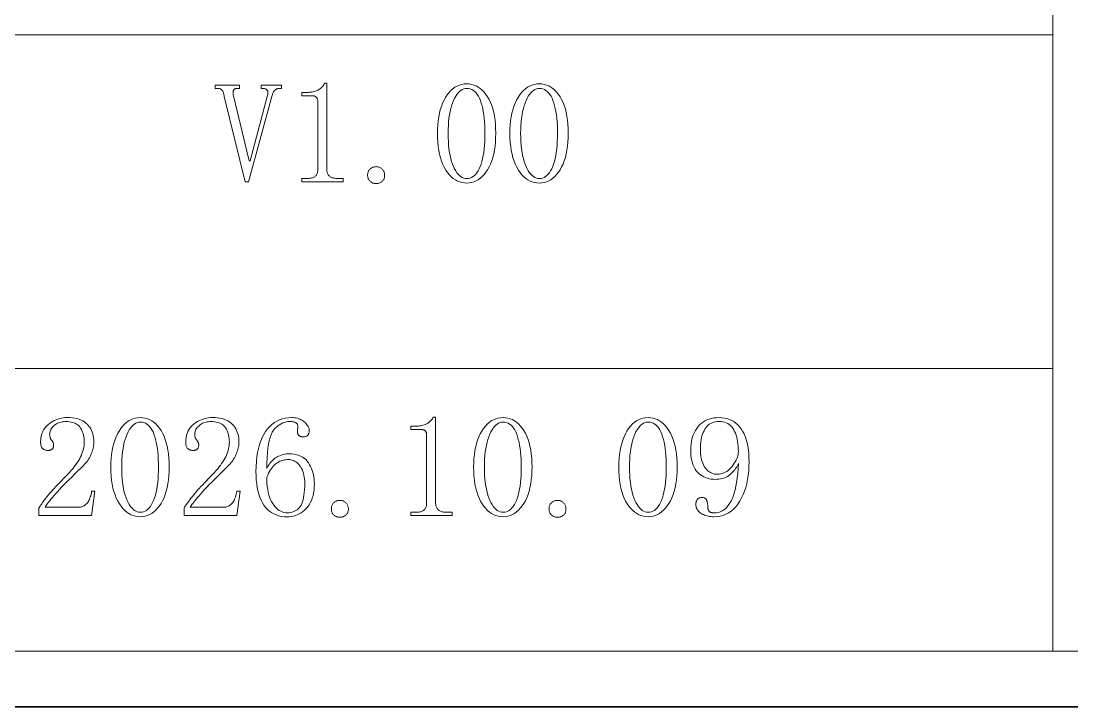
# Model space of a CAD drawing. Extents: x 1 to 297, y 1 to 210.
# Drawn here: x 144.13 to 165.32, y 1.35 to 15.18 of the extents above; entities that cross this region are included whole.
import ezdxf

# ---------------------------------------------------------------- set-up
doc = ezdxf.new("R2010")
doc.units = 0

msp = doc.modelspace()

# ---------------------------------------------------------------- linework, layer by layer
at = {"color": 7, "lineweight": 13}
for p, q in [((164.935, 28.902), (164.935, 2.481)), ((35.177, 14.907), (164.935, 14.907)), ((35.177, 8.179), (164.935, 8.179)), ((1.319, 2.481), (196.771, 2.481))]:
    msp.add_line(p, q, dxfattribs=at)
at = {"color": 7, "lineweight": 35}
msp.add_line((0.623, 1.354), (296.685, 1.354), dxfattribs=at)
at = {"color": 7, "lineweight": 13}
for points in [[(148.97, 13.824), (148.97, 13.892), (149.381, 13.892), (149.381, 13.824), (149.336, 13.824), (149.327, 13.824), (149.318, 13.823), (149.309, 13.821), (149.3, 13.818), (149.291, 13.815), (149.283, 13.812), (149.275, 13.807), (149.266, 13.802), (149.258, 13.796), (149.25, 13.79), (149.242, 13.782), (149.235, 13.774), (149.228, 13.764), (149.221, 13.753), (149.214, 13.741), (149.208, 13.728), (149.202, 13.714), (149.197, 13.698), (149.192, 13.682), (149.187, 13.664), (148.719, 11.938), (148.65, 11.938), (148.227, 13.664), (148.225, 13.68), (148.222, 13.694), (148.219, 13.708), (148.215, 13.722), (148.211, 13.734), (148.207, 13.746), (148.203, 13.756), (148.198, 13.766), (148.193, 13.776), (148.187, 13.784), (148.181, 13.792), (148.175, 13.798), (148.167, 13.804), (148.16, 13.81), (148.151, 13.814), (148.143, 13.818), (148.133, 13.82), (148.123, 13.822), (148.113, 13.824), (148.101, 13.824), (148.044, 13.824), (148.044, 13.892), (148.536, 13.892), (148.536, 13.824), (148.49, 13.824), (148.479, 13.824), (148.469, 13.823), (148.459, 13.821), (148.451, 13.818), (148.443, 13.815), (148.436, 13.812), (148.43, 13.807), (148.424, 13.802), (148.42, 13.796), (148.416, 13.79), (148.413, 13.783), (148.41, 13.775), (148.408, 13.767), (148.407, 13.759), (148.406, 13.75), (148.405, 13.74), (148.406, 13.73), (148.407, 13.72), (148.408, 13.709), (148.41, 13.698), (148.73, 12.361), (148.753, 12.361), (149.096, 13.664), (149.1, 13.68), (149.103, 13.694), (149.105, 13.708), (149.107, 13.722), (149.107, 13.734), (149.107, 13.746), (149.105, 13.756), (149.103, 13.766), (149.1, 13.776), (149.096, 13.784), (149.091, 13.792), (149.085, 13.798), (149.078, 13.804), (149.07, 13.81), (149.061, 13.814), (149.052, 13.818), (149.041, 13.82), (149.03, 13.822), (149.018, 13.824), (149.004, 13.824)], [(150.296, 13.927), (150.296, 12.19), (150.296, 12.172), (150.298, 12.155), (150.301, 12.139), (150.305, 12.124), (150.31, 12.11), (150.316, 12.096), (150.324, 12.084), (150.332, 12.073), (150.342, 12.062), (150.353, 12.052), (150.365, 12.044), (150.378, 12.036), (150.391, 12.029), (150.406, 12.023), (150.421, 12.018), (150.438, 12.014), (150.455, 12.011), (150.474, 12.009), (150.493, 12.007), (150.513, 12.007), (150.627, 12.007), (150.627, 11.938), (149.793, 11.938), (149.793, 12.007), (149.896, 12.007), (149.918, 12.007), (149.939, 12.009), (149.959, 12.011), (149.977, 12.014), (149.994, 12.018), (150.01, 12.023), (150.025, 12.029), (150.038, 12.036), (150.051, 12.044), (150.061, 12.052), (150.071, 12.062), (150.08, 12.073), (150.088, 12.084), (150.094, 12.096), (150.1, 12.11), (150.105, 12.124), (150.108, 12.139), (150.111, 12.155), (150.112, 12.172), (150.113, 12.19), (150.113, 13.572), (150.113, 13.581), (150.112, 13.59), (150.11, 13.598), (150.108, 13.606), (150.106, 13.614), (150.103, 13.621), (150.099, 13.628), (150.095, 13.635), (150.09, 13.641), (150.084, 13.647), (150.078, 13.652), (150.072, 13.657), (150.065, 13.661), (150.057, 13.665), (150.049, 13.668), (150.04, 13.671), (150.03, 13.673), (150.02, 13.674), (150.01, 13.675), (149.999, 13.675), (149.793, 13.675), (149.793, 13.744), (149.896, 13.744), (149.923, 13.744), (149.949, 13.746), (149.973, 13.748), (149.997, 13.751), (150.02, 13.755), (150.042, 13.76), (150.063, 13.766), (150.082, 13.773), (150.101, 13.781), (150.119, 13.79), (150.135, 13.799), (150.151, 13.81), (150.166, 13.821), (150.181, 13.834), (150.194, 13.847), (150.207, 13.861), (150.219, 13.876), (150.23, 13.892), (150.24, 13.909), (150.25, 13.927)], [(153.119, 11.915), (153.069, 11.918), (153.021, 11.926), (152.975, 11.939), (152.93, 11.957), (152.887, 11.981), (152.846, 12.01), (152.806, 12.044), (152.768, 12.084), (152.731, 12.128), (152.696, 12.178), (152.663, 12.233), (152.634, 12.292), (152.608, 12.355), (152.586, 12.423), (152.567, 12.495), (152.552, 12.572), (152.54, 12.653), (152.531, 12.738), (152.526, 12.827), (152.524, 12.921), (152.526, 13.008), (152.531, 13.092), (152.539, 13.173), (152.551, 13.25), (152.566, 13.324), (152.584, 13.394), (152.606, 13.461), (152.63, 13.524), (152.659, 13.584), (152.69, 13.641), (152.724, 13.693), (152.76, 13.74), (152.798, 13.781), (152.838, 13.817), (152.88, 13.847), (152.924, 13.871), (152.97, 13.891), (153.017, 13.904), (153.067, 13.913), (153.119, 13.915), (153.168, 13.913), (153.216, 13.905), (153.262, 13.892), (153.306, 13.873), (153.349, 13.85), (153.389, 13.821), (153.429, 13.787), (153.466, 13.747), (153.502, 13.702), (153.536, 13.652), (153.567, 13.598), (153.595, 13.539), (153.62, 13.476), (153.642, 13.409), (153.66, 13.338), (153.675, 13.263), (153.687, 13.184), (153.695, 13.1), (153.7, 13.013), (153.701, 12.921), (153.7, 12.829), (153.695, 12.742), (153.687, 12.658), (153.675, 12.578), (153.66, 12.502), (153.642, 12.431), (153.62, 12.363), (153.595, 12.299), (153.567, 12.24), (153.536, 12.184), (153.502, 12.133), (153.466, 12.087), (153.429, 12.047), (153.389, 12.012), (153.349, 11.982), (153.306, 11.958), (153.262, 11.94), (153.216, 11.926), (153.168, 11.918)], [(153.119, 13.824), (153.087, 13.821), (153.057, 13.814), (153.027, 13.802), (152.999, 13.785), (152.971, 13.762), (152.945, 13.735), (152.92, 13.704), (152.896, 13.667), (152.872, 13.625), (152.85, 13.578), (152.829, 13.527), (152.811, 13.473), (152.795, 13.416), (152.781, 13.355), (152.769, 13.291), (152.759, 13.224), (152.751, 13.153), (152.746, 13.079), (152.743, 13.002), (152.741, 12.921), (152.743, 12.836), (152.746, 12.755), (152.751, 12.678), (152.759, 12.605), (152.769, 12.535), (152.781, 12.47), (152.795, 12.408), (152.811, 12.351), (152.829, 12.297), (152.85, 12.247), (152.872, 12.201), (152.896, 12.16), (152.92, 12.124), (152.945, 12.093), (152.971, 12.067), (152.999, 12.045), (153.027, 12.028), (153.057, 12.016), (153.087, 12.009), (153.119, 12.007), (153.152, 12.009), (153.184, 12.016), (153.215, 12.028), (153.244, 12.045), (153.271, 12.067), (153.298, 12.093), (153.322, 12.124), (153.345, 12.16), (153.367, 12.201), (153.387, 12.247), (153.406, 12.297), (153.422, 12.351), (153.437, 12.408), (153.449, 12.47), (153.46, 12.535), (153.469, 12.605), (153.476, 12.678), (153.48, 12.755), (153.483, 12.836), (153.484, 12.921), (153.483, 13.002), (153.481, 13.079), (153.476, 13.153), (153.47, 13.224), (153.461, 13.291), (153.451, 13.355), (153.44, 13.416), (153.426, 13.473), (153.41, 13.527), (153.393, 13.578), (153.374, 13.625), (153.353, 13.667), (153.33, 13.704), (153.305, 13.735), (153.279, 13.762), (153.25, 13.785), (153.22, 13.802), (153.188, 13.814), (153.154, 13.821)], [(154.581, 11.915), (154.532, 11.918), (154.484, 11.926), (154.438, 11.939), (154.393, 11.957), (154.35, 11.981), (154.309, 12.01), (154.269, 12.044), (154.23, 12.084), (154.194, 12.128), (154.159, 12.178), (154.126, 12.233), (154.097, 12.292), (154.071, 12.355), (154.049, 12.423), (154.03, 12.495), (154.015, 12.572), (154.003, 12.653), (153.994, 12.738), (153.989, 12.827), (153.987, 12.921), (153.989, 13.008), (153.994, 13.092), (154.002, 13.173), (154.014, 13.25), (154.029, 13.324), (154.047, 13.394), (154.068, 13.461), (154.093, 13.524), (154.121, 13.584), (154.153, 13.641), (154.187, 13.693), (154.223, 13.74), (154.261, 13.781), (154.301, 13.817), (154.343, 13.847), (154.387, 13.871), (154.432, 13.891), (154.48, 13.904), (154.53, 13.913), (154.581, 13.915), (154.631, 13.913), (154.679, 13.905), (154.725, 13.892), (154.769, 13.873), (154.811, 13.85), (154.852, 13.821), (154.891, 13.787), (154.929, 13.747), (154.965, 13.702), (154.999, 13.652), (155.03, 13.598), (155.058, 13.539), (155.083, 13.476), (155.105, 13.409), (155.123, 13.338), (155.138, 13.263), (155.149, 13.184), (155.158, 13.1), (155.163, 13.013), (155.164, 12.921), (155.163, 12.829), (155.158, 12.742), (155.149, 12.658), (155.138, 12.578), (155.123, 12.502), (155.105, 12.431), (155.083, 12.363), (155.058, 12.299), (155.03, 12.24), (154.999, 12.184), (154.965, 12.133), (154.929, 12.087), (154.891, 12.047), (154.852, 12.012), (154.811, 11.982), (154.769, 11.958), (154.725, 11.94), (154.679, 11.926), (154.631, 11.918)], [(154.581, 13.824), (154.55, 13.821), (154.52, 13.814), (154.49, 13.802), (154.462, 13.785), (154.434, 13.762), (154.408, 13.735), (154.383, 13.704), (154.358, 13.667), (154.335, 13.625), (154.313, 13.578), (154.292, 13.527), (154.274, 13.473), (154.258, 13.416), (154.243, 13.355), (154.231, 13.291), (154.222, 13.224), (154.214, 13.153), (154.209, 13.079), (154.205, 13.002), (154.204, 12.921), (154.205, 12.836), (154.209, 12.755), (154.214, 12.678), (154.222, 12.605), (154.231, 12.535), (154.243, 12.47), (154.258, 12.408), (154.274, 12.351), (154.292, 12.297), (154.313, 12.247), (154.335, 12.201), (154.358, 12.16), (154.383, 12.124), (154.408, 12.093), (154.434, 12.067), (154.462, 12.045), (154.49, 12.028), (154.52, 12.016), (154.55, 12.009), (154.581, 12.007), (154.615, 12.009), (154.647, 12.016), (154.678, 12.028), (154.707, 12.045), (154.734, 12.067), (154.76, 12.093), (154.785, 12.124), (154.808, 12.16), (154.83, 12.201), (154.85, 12.247), (154.868, 12.297), (154.885, 12.351), (154.9, 12.408), (154.912, 12.47), (154.923, 12.535), (154.932, 12.605), (154.938, 12.678), (154.943, 12.755), (154.946, 12.836), (154.947, 12.921), (154.946, 13.002), (154.944, 13.079), (154.939, 13.153), (154.933, 13.224), (154.924, 13.291), (154.914, 13.355), (154.902, 13.416), (154.889, 13.473), (154.873, 13.527), (154.856, 13.578), (154.837, 13.625), (154.816, 13.667), (154.793, 13.704), (154.768, 13.735), (154.741, 13.762), (154.713, 13.785), (154.683, 13.802), (154.651, 13.814), (154.617, 13.821)], [(151.29, 11.904), (151.276, 11.904), (151.263, 11.906), (151.25, 11.908), (151.238, 11.911), (151.226, 11.915), (151.214, 11.92), (151.202, 11.926), (151.191, 11.933), (151.18, 11.941), (151.17, 11.95), (151.16, 11.959), (151.152, 11.969), (151.144, 11.98), (151.137, 11.992), (151.131, 12.004), (151.127, 12.017), (151.123, 12.03), (151.121, 12.045), (151.119, 12.06), (151.119, 12.075), (151.119, 12.091), (151.121, 12.106), (151.123, 12.12), (151.127, 12.134), (151.131, 12.147), (151.137, 12.159), (151.144, 12.171), (151.152, 12.181), (151.16, 12.192), (151.17, 12.201), (151.18, 12.21), (151.191, 12.218), (151.202, 12.224), (151.214, 12.23), (151.226, 12.235), (151.238, 12.239), (151.25, 12.243), (151.263, 12.245), (151.276, 12.246), (151.29, 12.247), (151.304, 12.246), (151.317, 12.245), (151.33, 12.242), (151.342, 12.239), (151.354, 12.234), (151.366, 12.228), (151.378, 12.222), (151.389, 12.214), (151.4, 12.205), (151.41, 12.195), (151.42, 12.185), (151.429, 12.174), (151.436, 12.163), (151.443, 12.151), (151.449, 12.14), (151.453, 12.127), (151.457, 12.115), (151.459, 12.102), (151.461, 12.089), (151.461, 12.075), (151.461, 12.06), (151.459, 12.045), (151.457, 12.03), (151.453, 12.017), (151.449, 12.004), (151.443, 11.992), (151.436, 11.98), (151.429, 11.969), (151.42, 11.959), (151.41, 11.95), (151.4, 11.941), (151.389, 11.933), (151.378, 11.926), (151.366, 11.92), (151.354, 11.915), (151.342, 11.911), (151.33, 11.908), (151.317, 11.906), (151.304, 11.904)], [(145.404, 6.685), (145.403, 6.725), (145.401, 6.764), (145.396, 6.8), (145.39, 6.834), (145.381, 6.867), (145.371, 6.897), (145.359, 6.926), (145.346, 6.952), (145.33, 6.977), (145.313, 6.999), (145.294, 7.02), (145.273, 7.039), (145.25, 7.055), (145.225, 7.069), (145.199, 7.081), (145.17, 7.091), (145.14, 7.098), (145.108, 7.104), (145.074, 7.107), (145.039, 7.108), (145.012, 7.107), (144.985, 7.105), (144.96, 7.101), (144.935, 7.096), (144.911, 7.089), (144.888, 7.081), (144.866, 7.072), (144.845, 7.06), (144.824, 7.048), (144.804, 7.034), (144.786, 7.018), (144.769, 7.002), (144.755, 6.986), (144.742, 6.968), (144.731, 6.949), (144.723, 6.93), (144.716, 6.91), (144.711, 6.889), (144.708, 6.868), (144.707, 6.845), (144.708, 6.832), (144.709, 6.819), (144.711, 6.806), (144.714, 6.794), (144.717, 6.782), (144.722, 6.771), (144.727, 6.76), (144.733, 6.75), (144.74, 6.74), (144.747, 6.731), (144.755, 6.722), (144.762, 6.713), (144.768, 6.703), (144.773, 6.694), (144.777, 6.685), (144.781, 6.676), (144.784, 6.667), (144.786, 6.658), (144.787, 6.649), (144.787, 6.639), (144.787, 6.628), (144.786, 6.618), (144.785, 6.608), (144.783, 6.598), (144.78, 6.589), (144.777, 6.581), (144.773, 6.573), (144.769, 6.566), (144.764, 6.56), (144.759, 6.554), (144.753, 6.548), (144.746, 6.543), (144.739, 6.539), (144.731, 6.535), (144.723, 6.532), (144.714, 6.53), (144.705, 6.528), (144.695, 6.526), (144.684, 6.525), (144.673, 6.525), (144.659, 6.526), (144.647, 6.527), (144.634, 6.529), (144.623, 6.532), (144.611, 6.535), (144.601, 6.54), (144.591, 6.545), (144.581, 6.551), (144.573, 6.558), (144.564, 6.565), (144.557, 6.574), (144.55, 6.583), (144.544, 6.594), (144.539, 6.605), (144.534, 6.618), (144.531, 6.632), (144.528, 6.646), (144.526, 6.662), (144.525, 6.679), (144.524, 6.697), (144.526, 6.743), (144.531, 6.788), (144.54, 6.83), (144.552, 6.87), (144.567, 6.908), (144.586, 6.943), (144.608, 6.977), (144.634, 7.007), (144.663, 7.036), (144.696, 7.062), (144.73, 7.086), (144.765, 7.108), (144.801, 7.126), (144.837, 7.143), (144.873, 7.157), (144.91, 7.168), (144.947, 7.177), (144.985, 7.183), (145.023, 7.187), (145.061, 7.188), (145.115, 7.187), (145.165, 7.183), (145.213, 7.176), (145.258, 7.166), (145.3, 7.154), (145.339, 7.139), (145.375, 7.121), (145.409, 7.1), (145.439, 7.077), (145.467, 7.051), (145.492, 7.023), (145.514, 6.993), (145.534, 6.962), (145.551, 6.93), (145.566, 6.897), (145.578, 6.862), (145.587, 6.825), (145.593, 6.788), (145.597, 6.748), (145.599, 6.708), (145.598, 6.681), (145.596, 6.653), (145.593, 6.626), (145.589, 6.598), (145.583, 6.571), (145.576, 6.543), (145.568, 6.516), (145.558, 6.489), (145.548, 6.461), (145.536, 6.434), (145.522, 6.406), (145.508, 6.379), (145.491, 6.352), (145.474, 6.326), (145.454, 6.299), (145.434, 6.273), (145.411, 6.247), (145.388, 6.222), (145.362, 6.196), (145.336, 6.171), (145.271, 6.108), (145.209, 6.048), (145.151, 5.99), (145.095, 5.934), (145.043, 5.881), (144.994, 5.83), (144.947, 5.782), (144.904, 5.736), (144.864, 5.692), (144.827, 5.651), (144.793, 5.612), (144.762, 5.576), (144.734, 5.543), (144.708, 5.512), (144.686, 5.484), (144.666, 5.458), (144.649, 5.435), (144.635, 5.415), (144.624, 5.397), (144.616, 5.382), (145.29, 5.382), (145.31, 5.383), (145.33, 5.385), (145.349, 5.389), (145.367, 5.395), (145.384, 5.402), (145.401, 5.411), (145.417, 5.421), (145.433, 5.433), (145.447, 5.447), (145.461, 5.462), (145.475, 5.479), (145.487, 5.497), (145.498, 5.517), (145.509, 5.539), (145.519, 5.562), (145.527, 5.587), (145.535, 5.613), (145.542, 5.641), (145.548, 5.671), (145.553, 5.702), (145.621, 5.702), (145.553, 5.211), (144.49, 5.211), (144.49, 5.359), (144.502, 5.381), (144.516, 5.403), (144.531, 5.426), (144.548, 5.451), (144.566, 5.477), (144.585, 5.503), (144.606, 5.531), (144.629, 5.561), (144.653, 5.591), (144.679, 5.622), (144.706, 5.655), (144.735, 5.689), (144.765, 5.723), (144.797, 5.759), (144.831, 5.797), (144.867, 5.835), (144.905, 5.874), (144.944, 5.915), (144.985, 5.957), (145.027, 5.999), (145.065, 6.038), (145.101, 6.076), (145.134, 6.114), (145.166, 6.151), (145.196, 6.188), (145.223, 6.224), (145.249, 6.26), (145.272, 6.296), (145.294, 6.331), (145.313, 6.365), (145.33, 6.399), (145.346, 6.433), (145.359, 6.466), (145.371, 6.499), (145.381, 6.531), (145.39, 6.563), (145.396, 6.594), (145.401, 6.625), (145.403, 6.655)], [(146.536, 5.188), (146.486, 5.191), (146.438, 5.199), (146.392, 5.212), (146.347, 5.23), (146.304, 5.254), (146.263, 5.283), (146.223, 5.317), (146.185, 5.356), (146.148, 5.401), (146.113, 5.451), (146.08, 5.506), (146.051, 5.565), (146.025, 5.628), (146.003, 5.696), (145.984, 5.768), (145.969, 5.844), (145.957, 5.925), (145.948, 6.01), (145.943, 6.1), (145.941, 6.194), (145.943, 6.281), (145.948, 6.365), (145.956, 6.446), (145.968, 6.523), (145.983, 6.597), (146.001, 6.667), (146.023, 6.734), (146.048, 6.797), (146.076, 6.857), (146.107, 6.914), (146.141, 6.966), (146.177, 7.012), (146.215, 7.054), (146.255, 7.089), (146.297, 7.119), (146.341, 7.144), (146.387, 7.163), (146.434, 7.177), (146.484, 7.185), (146.536, 7.188), (146.585, 7.185), (146.633, 7.177), (146.679, 7.164), (146.723, 7.146), (146.766, 7.122), (146.807, 7.093), (146.846, 7.059), (146.883, 7.02), (146.919, 6.975), (146.953, 6.925), (146.984, 6.871), (147.013, 6.812), (147.037, 6.749), (147.059, 6.682), (147.077, 6.611), (147.092, 6.536), (147.104, 6.456), (147.112, 6.373), (147.117, 6.285), (147.119, 6.194), (147.117, 6.102), (147.112, 6.014), (147.104, 5.931), (147.092, 5.851), (147.077, 5.775), (147.059, 5.703), (147.037, 5.636), (147.013, 5.572), (146.984, 5.512), (146.953, 5.457), (146.919, 5.406), (146.883, 5.36), (146.846, 5.32), (146.807, 5.285), (146.766, 5.255), (146.723, 5.231), (146.679, 5.212), (146.633, 5.199), (146.585, 5.191)], [(146.536, 7.097), (146.504, 7.094), (146.474, 7.087), (146.444, 7.074), (146.416, 7.057), (146.389, 7.035), (146.362, 7.008), (146.337, 6.976), (146.313, 6.939), (146.289, 6.898), (146.267, 6.851), (146.247, 6.8), (146.228, 6.746), (146.212, 6.689), (146.198, 6.628), (146.186, 6.564), (146.176, 6.496), (146.168, 6.426), (146.163, 6.352), (146.16, 6.274), (146.159, 6.194), (146.16, 6.109), (146.163, 6.028), (146.168, 5.951), (146.176, 5.877), (146.186, 5.808), (146.198, 5.743), (146.212, 5.681), (146.228, 5.623), (146.247, 5.569), (146.267, 5.519), (146.289, 5.474), (146.313, 5.433), (146.337, 5.397), (146.362, 5.366), (146.389, 5.339), (146.416, 5.318), (146.444, 5.301), (146.474, 5.289), (146.504, 5.282), (146.536, 5.279), (146.569, 5.282), (146.601, 5.289), (146.632, 5.301), (146.661, 5.318), (146.689, 5.339), (146.715, 5.366), (146.739, 5.397), (146.762, 5.433), (146.784, 5.474), (146.804, 5.519), (146.823, 5.569), (146.839, 5.623), (146.854, 5.681), (146.866, 5.743), (146.877, 5.808), (146.886, 5.877), (146.893, 5.951), (146.898, 6.028), (146.9, 6.109), (146.901, 6.194), (146.901, 6.274), (146.898, 6.352), (146.893, 6.426), (146.887, 6.496), (146.879, 6.564), (146.869, 6.628), (146.857, 6.689), (146.843, 6.746), (146.827, 6.8), (146.81, 6.851), (146.791, 6.898), (146.77, 6.939), (146.747, 6.976), (146.722, 7.008), (146.696, 7.035), (146.667, 7.057), (146.637, 7.074), (146.605, 7.087), (146.571, 7.094)], [(148.33, 6.685), (148.329, 6.725), (148.326, 6.764), (148.322, 6.8), (148.315, 6.834), (148.307, 6.867), (148.297, 6.897), (148.285, 6.926), (148.271, 6.952), (148.256, 6.977), (148.239, 6.999), (148.219, 7.02), (148.198, 7.039), (148.176, 7.055), (148.151, 7.069), (148.124, 7.081), (148.096, 7.091), (148.066, 7.098), (148.034, 7.104), (148, 7.107), (147.964, 7.108), (147.937, 7.107), (147.911, 7.105), (147.886, 7.101), (147.861, 7.096), (147.837, 7.089), (147.814, 7.081), (147.792, 7.072), (147.77, 7.06), (147.75, 7.048), (147.73, 7.034), (147.712, 7.018), (147.695, 7.002), (147.68, 6.986), (147.668, 6.968), (147.657, 6.949), (147.648, 6.93), (147.642, 6.91), (147.637, 6.889), (147.634, 6.868), (147.633, 6.845), (147.633, 6.832), (147.634, 6.819), (147.636, 6.806), (147.639, 6.794), (147.643, 6.782), (147.647, 6.771), (147.652, 6.76), (147.658, 6.75), (147.665, 6.74), (147.673, 6.731), (147.68, 6.722), (147.687, 6.713), (147.693, 6.703), (147.698, 6.694), (147.703, 6.685), (147.706, 6.676), (147.709, 6.667), (147.711, 6.658), (147.712, 6.649), (147.713, 6.639), (147.713, 6.628), (147.712, 6.618), (147.71, 6.608), (147.708, 6.598), (147.706, 6.589), (147.703, 6.581), (147.699, 6.573), (147.695, 6.566), (147.69, 6.56), (147.684, 6.554), (147.678, 6.548), (147.672, 6.543), (147.665, 6.539), (147.657, 6.535), (147.649, 6.532), (147.64, 6.53), (147.63, 6.528), (147.62, 6.526), (147.61, 6.525), (147.599, 6.525), (147.585, 6.526), (147.572, 6.527), (147.56, 6.529), (147.548, 6.532), (147.537, 6.535), (147.527, 6.54), (147.517, 6.545), (147.507, 6.551), (147.498, 6.558), (147.49, 6.565), (147.482, 6.574), (147.476, 6.583), (147.47, 6.594), (147.464, 6.605), (147.46, 6.618), (147.456, 6.632), (147.454, 6.646), (147.452, 6.662), (147.45, 6.679), (147.45, 6.697), (147.452, 6.743), (147.457, 6.788), (147.465, 6.83), (147.477, 6.87), (147.493, 6.908), (147.512, 6.943), (147.534, 6.977), (147.56, 7.007), (147.589, 7.036), (147.621, 7.062), (147.656, 7.086), (147.691, 7.108), (147.726, 7.126), (147.762, 7.143), (147.799, 7.157), (147.835, 7.168), (147.873, 7.177), (147.91, 7.183), (147.949, 7.187), (147.987, 7.188), (148.041, 7.187), (148.091, 7.183), (148.139, 7.176), (148.184, 7.166), (148.226, 7.154), (148.265, 7.139), (148.301, 7.121), (148.335, 7.1), (148.365, 7.077), (148.393, 7.051), (148.418, 7.023), (148.44, 6.993), (148.46, 6.962), (148.477, 6.93), (148.491, 6.897), (148.503, 6.862), (148.512, 6.825), (148.519, 6.788), (148.523, 6.748), (148.524, 6.708), (148.524, 6.681), (148.522, 6.653), (148.519, 6.626), (148.514, 6.598), (148.509, 6.571), (148.502, 6.543), (148.493, 6.516), (148.484, 6.489), (148.473, 6.461), (148.461, 6.434), (148.448, 6.406), (148.433, 6.379), (148.417, 6.352), (148.399, 6.326), (148.38, 6.299), (148.359, 6.273), (148.337, 6.247), (148.313, 6.222), (148.288, 6.196), (148.261, 6.171), (148.197, 6.108), (148.135, 6.048), (148.076, 5.99), (148.021, 5.934), (147.969, 5.881), (147.919, 5.83), (147.873, 5.782), (147.83, 5.736), (147.79, 5.692), (147.753, 5.651), (147.719, 5.612), (147.688, 5.576), (147.659, 5.543), (147.634, 5.512), (147.611, 5.484), (147.592, 5.458), (147.575, 5.435), (147.561, 5.415), (147.55, 5.397), (147.541, 5.382), (148.216, 5.382), (148.236, 5.383), (148.256, 5.385), (148.274, 5.389), (148.293, 5.395), (148.31, 5.402), (148.327, 5.411), (148.343, 5.421), (148.358, 5.433), (148.373, 5.447), (148.387, 5.462), (148.4, 5.479), (148.413, 5.497), (148.424, 5.517), (148.435, 5.539), (148.444, 5.562), (148.453, 5.587), (148.461, 5.613), (148.468, 5.641), (148.474, 5.671), (148.479, 5.702), (148.547, 5.702), (148.479, 5.211), (147.416, 5.211), (147.416, 5.359), (147.428, 5.381), (147.442, 5.403), (147.457, 5.426), (147.473, 5.451), (147.491, 5.477), (147.511, 5.503), (147.532, 5.531), (147.555, 5.561), (147.579, 5.591), (147.604, 5.622), (147.631, 5.655), (147.66, 5.689), (147.691, 5.723), (147.723, 5.759), (147.757, 5.797), (147.793, 5.835), (147.83, 5.874), (147.869, 5.915), (147.91, 5.957), (147.953, 5.999), (147.991, 6.038), (148.026, 6.076), (148.06, 6.114), (148.092, 6.151), (148.121, 6.188), (148.149, 6.224), (148.174, 6.26), (148.198, 6.296), (148.219, 6.331), (148.239, 6.365), (148.256, 6.399), (148.271, 6.433), (148.285, 6.466), (148.297, 6.499), (148.307, 6.531), (148.315, 6.563), (148.322, 6.594), (148.326, 6.625), (148.329, 6.655)], [(149.53, 6.457), (149.583, 6.455), (149.634, 6.449), (149.681, 6.44), (149.725, 6.427), (149.766, 6.411), (149.804, 6.391), (149.838, 6.367), (149.87, 6.34), (149.899, 6.308), (149.924, 6.274), (149.947, 6.237), (149.967, 6.199), (149.986, 6.16), (150.001, 6.12), (150.014, 6.079), (150.025, 6.038), (150.034, 5.995), (150.04, 5.952), (150.043, 5.908), (150.044, 5.862), (150.043, 5.795), (150.038, 5.732), (150.029, 5.673), (150.018, 5.616), (150.003, 5.564), (149.985, 5.515), (149.963, 5.469), (149.938, 5.427), (149.91, 5.389), (149.879, 5.354), (149.845, 5.322), (149.81, 5.294), (149.775, 5.269), (149.738, 5.248), (149.7, 5.229), (149.661, 5.215), (149.621, 5.203), (149.581, 5.195), (149.539, 5.19), (149.496, 5.188), (149.436, 5.19), (149.378, 5.197), (149.324, 5.209), (149.273, 5.225), (149.224, 5.247), (149.179, 5.272), (149.137, 5.303), (149.097, 5.338), (149.061, 5.378), (149.027, 5.422), (148.997, 5.471), (148.97, 5.524), (148.946, 5.582), (148.925, 5.644), (148.907, 5.709), (148.893, 5.78), (148.882, 5.854), (148.874, 5.932), (148.869, 6.015), (148.867, 6.102), (148.869, 6.205), (148.875, 6.303), (148.885, 6.396), (148.898, 6.484), (148.916, 6.567), (148.937, 6.645), (148.962, 6.718), (148.992, 6.786), (149.025, 6.85), (149.061, 6.908), (149.102, 6.961), (149.145, 7.009), (149.19, 7.051), (149.239, 7.087), (149.29, 7.118), (149.344, 7.143), (149.401, 7.163), (149.46, 7.177), (149.522, 7.185), (149.587, 7.188), (149.619, 7.187), (149.649, 7.184), (149.678, 7.18), (149.705, 7.173), (149.731, 7.165), (149.757, 7.155), (149.78, 7.143), (149.803, 7.129), (149.824, 7.114), (149.844, 7.097), (149.863, 7.079), (149.879, 7.061), (149.894, 7.044), (149.906, 7.027), (149.917, 7.011), (149.926, 6.995), (149.933, 6.98), (149.938, 6.965), (149.94, 6.951), (149.941, 6.937), (149.941, 6.923), (149.94, 6.911), (149.939, 6.899), (149.937, 6.887), (149.934, 6.877), (149.931, 6.867), (149.927, 6.857), (149.923, 6.849), (149.918, 6.841), (149.913, 6.834), (149.907, 6.827), (149.9, 6.821), (149.892, 6.816), (149.884, 6.812), (149.874, 6.808), (149.864, 6.805), (149.853, 6.803), (149.842, 6.801), (149.829, 6.8), (149.816, 6.799), (149.805, 6.8), (149.794, 6.801), (149.784, 6.802), (149.775, 6.804), (149.766, 6.807), (149.757, 6.81), (149.75, 6.813), (149.743, 6.818), (149.736, 6.823), (149.73, 6.828), (149.725, 6.834), (149.72, 6.841), (149.715, 6.848), (149.712, 6.855), (149.709, 6.864), (149.706, 6.873), (149.704, 6.882), (149.703, 6.892), (149.702, 6.903), (149.701, 6.914), (149.702, 6.918), (149.702, 6.923), (149.702, 6.927), (149.702, 6.932), (149.703, 6.937), (149.704, 6.941), (149.704, 6.946), (149.705, 6.95), (149.706, 6.955), (149.707, 6.959), (149.708, 6.964), (149.709, 6.969), (149.71, 6.973), (149.711, 6.978), (149.711, 6.982), (149.712, 6.987), (149.712, 6.991), (149.713, 6.996), (149.713, 7.001), (149.713, 7.005), (149.713, 7.014), (149.712, 7.023), (149.71, 7.031), (149.707, 7.039), (149.704, 7.047), (149.701, 7.054), (149.696, 7.061), (149.691, 7.067), (149.685, 7.074), (149.679, 7.079), (149.671, 7.085), (149.663, 7.09), (149.653, 7.094), (149.642, 7.098), (149.63, 7.101), (149.617, 7.103), (149.603, 7.105), (149.587, 7.107), (149.571, 7.108), (149.553, 7.108), (149.515, 7.106), (149.477, 7.101), (149.441, 7.092), (149.407, 7.08), (149.373, 7.064), (149.34, 7.044), (149.309, 7.021), (149.279, 6.995), (149.249, 6.965), (149.221, 6.931), (149.195, 6.891), (149.172, 6.843), (149.152, 6.787), (149.134, 6.722), (149.119, 6.649), (149.106, 6.568), (149.097, 6.478), (149.09, 6.38), (149.086, 6.274), (149.084, 6.159), (149.099, 6.188), (149.114, 6.216), (149.13, 6.242), (149.147, 6.266), (149.166, 6.289), (149.185, 6.311), (149.206, 6.331), (149.227, 6.35), (149.249, 6.367), (149.273, 6.382), (149.297, 6.396), (149.322, 6.409), (149.346, 6.42), (149.372, 6.43), (149.397, 6.438), (149.423, 6.445), (149.449, 6.45), (149.476, 6.454), (149.503, 6.456)], [(152.49, 7.199), (152.49, 5.462), (152.491, 5.444), (152.492, 5.428), (152.495, 5.412), (152.499, 5.396), (152.504, 5.382), (152.511, 5.369), (152.518, 5.357), (152.527, 5.345), (152.536, 5.335), (152.547, 5.325), (152.559, 5.316), (152.572, 5.309), (152.586, 5.302), (152.6, 5.296), (152.616, 5.291), (152.632, 5.287), (152.65, 5.284), (152.668, 5.281), (152.687, 5.28), (152.707, 5.279), (152.821, 5.279), (152.821, 5.211), (151.987, 5.211), (151.987, 5.279), (152.09, 5.279), (152.112, 5.28), (152.133, 5.281), (152.153, 5.284), (152.171, 5.287), (152.189, 5.291), (152.205, 5.296), (152.219, 5.302), (152.233, 5.309), (152.245, 5.316), (152.256, 5.325), (152.266, 5.335), (152.274, 5.345), (152.282, 5.357), (152.289, 5.369), (152.294, 5.382), (152.299, 5.396), (152.303, 5.412), (152.305, 5.428), (152.307, 5.444), (152.307, 5.462), (152.307, 6.845), (152.307, 6.854), (152.306, 6.863), (152.305, 6.871), (152.303, 6.879), (152.3, 6.887), (152.297, 6.894), (152.293, 6.901), (152.289, 6.907), (152.284, 6.914), (152.279, 6.919), (152.273, 6.925), (152.266, 6.93), (152.259, 6.934), (152.251, 6.938), (152.243, 6.941), (152.234, 6.943), (152.225, 6.945), (152.215, 6.947), (152.204, 6.948), (152.193, 6.948), (151.987, 6.948), (151.987, 7.017), (152.09, 7.017), (152.117, 7.017), (152.143, 7.018), (152.168, 7.021), (152.191, 7.024), (152.214, 7.028), (152.236, 7.033), (152.257, 7.039), (152.277, 7.046), (152.295, 7.054), (152.313, 7.062), (152.33, 7.072), (152.346, 7.082), (152.361, 7.094), (152.375, 7.106), (152.389, 7.119), (152.401, 7.134), (152.413, 7.149), (152.424, 7.165), (152.435, 7.182), (152.444, 7.199)], [(153.85, 5.188), (153.801, 5.191), (153.753, 5.199), (153.706, 5.212), (153.662, 5.23), (153.619, 5.254), (153.577, 5.283), (153.537, 5.317), (153.499, 5.356), (153.462, 5.401), (153.427, 5.451), (153.395, 5.506), (153.365, 5.565), (153.34, 5.628), (153.317, 5.696), (153.299, 5.768), (153.283, 5.844), (153.271, 5.925), (153.263, 6.01), (153.257, 6.1), (153.256, 6.194), (153.257, 6.281), (153.262, 6.365), (153.271, 6.446), (153.282, 6.523), (153.297, 6.597), (153.315, 6.667), (153.337, 6.734), (153.362, 6.797), (153.39, 6.857), (153.421, 6.914), (153.456, 6.966), (153.492, 7.012), (153.53, 7.054), (153.57, 7.089), (153.611, 7.119), (153.655, 7.144), (153.701, 7.163), (153.749, 7.177), (153.798, 7.185), (153.85, 7.188), (153.899, 7.185), (153.947, 7.177), (153.993, 7.164), (154.037, 7.146), (154.08, 7.122), (154.121, 7.093), (154.16, 7.059), (154.197, 7.02), (154.233, 6.975), (154.267, 6.925), (154.299, 6.871), (154.327, 6.812), (154.352, 6.749), (154.373, 6.682), (154.391, 6.611), (154.406, 6.536), (154.418, 6.456), (154.426, 6.373), (154.431, 6.285), (154.433, 6.194), (154.431, 6.102), (154.426, 6.014), (154.418, 5.931), (154.406, 5.851), (154.391, 5.775), (154.373, 5.703), (154.352, 5.636), (154.327, 5.572), (154.299, 5.512), (154.267, 5.457), (154.233, 5.406), (154.197, 5.36), (154.16, 5.32), (154.121, 5.285), (154.08, 5.255), (154.037, 5.231), (153.993, 5.212), (153.947, 5.199), (153.899, 5.191)], [(153.85, 7.097), (153.819, 7.094), (153.788, 7.087), (153.759, 7.074), (153.73, 7.057), (153.703, 7.035), (153.677, 7.008), (153.651, 6.976), (153.627, 6.939), (153.604, 6.898), (153.581, 6.851), (153.561, 6.8), (153.542, 6.746), (153.526, 6.689), (153.512, 6.628), (153.5, 6.564), (153.49, 6.496), (153.483, 6.426), (153.477, 6.352), (153.474, 6.274), (153.473, 6.194), (153.474, 6.109), (153.477, 6.028), (153.483, 5.951), (153.49, 5.877), (153.5, 5.808), (153.512, 5.743), (153.526, 5.681), (153.542, 5.623), (153.561, 5.569), (153.581, 5.519), (153.604, 5.474), (153.627, 5.433), (153.651, 5.397), (153.677, 5.366), (153.703, 5.339), (153.73, 5.318), (153.759, 5.301), (153.788, 5.289), (153.819, 5.282), (153.85, 5.279), (153.884, 5.282), (153.916, 5.289), (153.946, 5.301), (153.975, 5.318), (154.003, 5.339), (154.029, 5.366), (154.054, 5.397), (154.077, 5.433), (154.098, 5.474), (154.119, 5.519), (154.137, 5.569), (154.154, 5.623), (154.168, 5.681), (154.181, 5.743), (154.191, 5.808), (154.2, 5.877), (154.207, 5.951), (154.212, 6.028), (154.215, 6.109), (154.216, 6.194), (154.215, 6.274), (154.212, 6.352), (154.208, 6.426), (154.201, 6.496), (154.193, 6.564), (154.183, 6.628), (154.171, 6.689), (154.157, 6.746), (154.142, 6.8), (154.124, 6.851), (154.105, 6.898), (154.084, 6.939), (154.061, 6.976), (154.037, 7.008), (154.01, 7.035), (153.982, 7.057), (153.952, 7.074), (153.92, 7.087), (153.886, 7.094)], [(156.776, 5.188), (156.726, 5.191), (156.678, 5.199), (156.632, 5.212), (156.587, 5.23), (156.544, 5.254), (156.503, 5.283), (156.463, 5.317), (156.425, 5.356), (156.388, 5.401), (156.353, 5.451), (156.32, 5.506), (156.291, 5.565), (156.265, 5.628), (156.243, 5.696), (156.224, 5.768), (156.209, 5.844), (156.197, 5.925), (156.188, 6.01), (156.183, 6.1), (156.181, 6.194), (156.183, 6.281), (156.188, 6.365), (156.196, 6.446), (156.208, 6.523), (156.223, 6.597), (156.241, 6.667), (156.263, 6.734), (156.288, 6.797), (156.316, 6.857), (156.347, 6.914), (156.381, 6.966), (156.417, 7.012), (156.455, 7.054), (156.495, 7.089), (156.537, 7.119), (156.581, 7.144), (156.627, 7.163), (156.674, 7.177), (156.724, 7.185), (156.776, 7.188), (156.825, 7.185), (156.873, 7.177), (156.919, 7.164), (156.963, 7.146), (157.006, 7.122), (157.047, 7.093), (157.086, 7.059), (157.123, 7.02), (157.159, 6.975), (157.193, 6.925), (157.224, 6.871), (157.253, 6.812), (157.277, 6.749), (157.299, 6.682), (157.317, 6.611), (157.332, 6.536), (157.344, 6.456), (157.352, 6.373), (157.357, 6.285), (157.359, 6.194), (157.357, 6.102), (157.352, 6.014), (157.344, 5.931), (157.332, 5.851), (157.317, 5.775), (157.299, 5.703), (157.277, 5.636), (157.253, 5.572), (157.224, 5.512), (157.193, 5.457), (157.159, 5.406), (157.123, 5.36), (157.086, 5.32), (157.047, 5.285), (157.006, 5.255), (156.963, 5.231), (156.919, 5.212), (156.873, 5.199), (156.825, 5.191)], [(156.776, 7.097), (156.744, 7.094), (156.714, 7.087), (156.684, 7.074), (156.656, 7.057), (156.629, 7.035), (156.602, 7.008), (156.577, 6.976), (156.553, 6.939), (156.529, 6.898), (156.507, 6.851), (156.487, 6.8), (156.468, 6.746), (156.452, 6.689), (156.438, 6.628), (156.426, 6.564), (156.416, 6.496), (156.408, 6.426), (156.403, 6.352), (156.4, 6.274), (156.399, 6.194), (156.4, 6.109), (156.403, 6.028), (156.408, 5.951), (156.416, 5.877), (156.426, 5.808), (156.438, 5.743), (156.452, 5.681), (156.468, 5.623), (156.487, 5.569), (156.507, 5.519), (156.529, 5.474), (156.553, 5.433), (156.577, 5.397), (156.602, 5.366), (156.629, 5.339), (156.656, 5.318), (156.684, 5.301), (156.714, 5.289), (156.744, 5.282), (156.776, 5.279), (156.809, 5.282), (156.841, 5.289), (156.872, 5.301), (156.901, 5.318), (156.929, 5.339), (156.955, 5.366), (156.979, 5.397), (157.002, 5.433), (157.024, 5.474), (157.044, 5.519), (157.063, 5.569), (157.079, 5.623), (157.094, 5.681), (157.106, 5.743), (157.117, 5.808), (157.126, 5.877), (157.133, 5.951), (157.138, 6.028), (157.14, 6.109), (157.141, 6.194), (157.141, 6.274), (157.138, 6.352), (157.133, 6.426), (157.127, 6.496), (157.119, 6.564), (157.109, 6.628), (157.097, 6.689), (157.083, 6.746), (157.067, 6.8), (157.05, 6.851), (157.031, 6.898), (157.01, 6.939), (156.987, 6.976), (156.962, 7.008), (156.936, 7.035), (156.907, 7.057), (156.877, 7.074), (156.845, 7.087), (156.811, 7.094)], [(158.136, 5.942), (158.091, 5.944), (158.048, 5.948), (158.007, 5.955), (157.967, 5.965), (157.93, 5.978), (157.894, 5.994), (157.861, 6.012), (157.829, 6.034), (157.798, 6.058), (157.77, 6.085), (157.744, 6.115), (157.721, 6.149), (157.7, 6.187), (157.682, 6.228), (157.667, 6.272), (157.655, 6.32), (157.645, 6.372), (157.638, 6.427), (157.634, 6.486), (157.633, 6.548), (157.634, 6.602), (157.639, 6.654), (157.646, 6.704), (157.657, 6.753), (157.67, 6.799), (157.686, 6.844), (157.706, 6.887), (157.728, 6.928), (157.753, 6.968), (157.781, 7.005), (157.812, 7.04), (157.846, 7.071), (157.882, 7.098), (157.92, 7.122), (157.961, 7.142), (158.005, 7.159), (158.051, 7.172), (158.1, 7.181), (158.151, 7.186), (158.204, 7.188), (158.26, 7.186), (158.314, 7.179), (158.364, 7.167), (158.413, 7.151), (158.459, 7.131), (158.502, 7.106), (158.543, 7.076), (158.581, 7.042), (158.617, 7.003), (158.65, 6.959), (158.68, 6.912), (158.708, 6.86), (158.732, 6.804), (158.752, 6.744), (158.77, 6.679), (158.784, 6.611), (158.796, 6.539), (158.804, 6.462), (158.808, 6.381), (158.81, 6.297), (158.808, 6.202), (158.802, 6.111), (158.793, 6.023), (158.78, 5.939), (158.763, 5.858), (158.742, 5.78), (158.718, 5.706), (158.689, 5.635), (158.657, 5.567), (158.621, 5.502), (158.582, 5.443), (158.54, 5.389), (158.495, 5.342), (158.448, 5.301), (158.397, 5.267), (158.344, 5.238), (158.287, 5.216), (158.228, 5.201), (158.166, 5.191), (158.101, 5.188), (158.072, 5.189), (158.044, 5.191), (158.016, 5.194), (157.989, 5.199), (157.963, 5.205), (157.938, 5.213), (157.913, 5.222), (157.889, 5.232), (157.866, 5.244), (157.844, 5.257), (157.824, 5.271), (157.805, 5.286), (157.789, 5.302), (157.775, 5.319), (157.763, 5.337), (157.753, 5.355), (157.745, 5.375), (157.74, 5.396), (157.737, 5.417), (157.736, 5.439), (157.736, 5.449), (157.737, 5.458), (157.738, 5.467), (157.74, 5.476), (157.743, 5.485), (157.746, 5.494), (157.75, 5.503), (157.754, 5.513), (157.759, 5.522), (157.764, 5.531), (157.77, 5.54), (157.777, 5.547), (157.785, 5.554), (157.794, 5.56), (157.803, 5.565), (157.813, 5.569), (157.824, 5.572), (157.836, 5.575), (157.848, 5.576), (157.861, 5.577), (157.875, 5.576), (157.887, 5.575), (157.898, 5.572), (157.909, 5.568), (157.919, 5.564), (157.927, 5.558), (157.935, 5.551), (157.942, 5.544), (157.948, 5.535), (157.953, 5.525), (157.957, 5.515), (157.961, 5.504), (157.965, 5.493), (157.967, 5.481), (157.97, 5.469), (157.972, 5.457), (157.974, 5.445), (157.975, 5.432), (157.976, 5.419), (157.976, 5.405), (157.976, 5.396), (157.976, 5.388), (157.977, 5.379), (157.978, 5.371), (157.979, 5.364), (157.98, 5.356), (157.981, 5.35), (157.983, 5.343), (157.985, 5.337), (157.987, 5.331), (157.989, 5.325), (157.992, 5.32), (157.994, 5.315), (157.996, 5.311), (157.999, 5.307), (158.001, 5.303), (158.003, 5.299), (158.005, 5.296), (158.008, 5.293), (158.01, 5.291), (158.012, 5.289), (158.015, 5.287), (158.018, 5.285), (158.022, 5.283), (158.026, 5.281), (158.03, 5.279), (158.034, 5.278), (158.039, 5.276), (158.044, 5.275), (158.05, 5.274), (158.056, 5.273), (158.062, 5.272), (158.068, 5.271), (158.074, 5.27), (158.08, 5.269), (158.086, 5.269), (158.093, 5.269), (158.099, 5.268), (158.106, 5.268), (158.113, 5.268), (158.153, 5.27), (158.192, 5.277), (158.229, 5.289), (158.265, 5.305), (158.299, 5.325), (158.331, 5.35), (158.362, 5.38), (158.391, 5.414), (158.418, 5.453), (158.444, 5.497), (158.468, 5.545), (158.49, 5.6), (158.51, 5.661), (158.528, 5.729), (158.544, 5.802), (158.558, 5.882), (158.57, 5.968), (158.58, 6.06), (158.587, 6.158), (158.593, 6.262), (158.581, 6.235), (158.568, 6.209), (158.553, 6.184), (158.538, 6.16), (158.521, 6.137), (158.504, 6.114), (158.485, 6.093), (158.465, 6.072), (158.444, 6.052), (158.421, 6.034), (158.398, 6.016), (158.373, 6.001), (158.348, 5.987), (158.321, 5.975), (158.293, 5.965), (158.264, 5.957), (158.233, 5.951), (158.202, 5.946), (158.169, 5.943)], [(157.827, 6.559), (157.828, 6.51), (157.831, 6.464), (157.836, 6.419), (157.843, 6.377), (157.851, 6.338), (157.862, 6.301), (157.875, 6.266), (157.889, 6.234), (157.906, 6.204), (157.924, 6.177), (157.944, 6.152), (157.965, 6.129), (157.987, 6.11), (158.01, 6.092), (158.034, 6.078), (158.059, 6.066), (158.086, 6.057), (158.113, 6.05), (158.141, 6.046), (158.17, 6.045), (158.204, 6.047), (158.237, 6.052), (158.269, 6.06), (158.3, 6.071), (158.33, 6.085), (158.359, 6.103), (158.388, 6.124), (158.415, 6.148), (158.442, 6.175), (158.467, 6.205), (158.491, 6.237), (158.512, 6.268), (158.531, 6.299), (158.548, 6.329), (158.561, 6.359), (158.573, 6.389), (158.582, 6.418), (158.588, 6.447), (158.592, 6.475), (158.593, 6.502), (158.592, 6.556), (158.589, 6.608), (158.585, 6.657), (158.578, 6.704), (158.57, 6.749), (158.56, 6.792), (158.548, 6.833), (158.534, 6.872), (158.519, 6.908), (158.501, 6.942), (158.482, 6.974), (158.46, 7.002), (158.436, 7.027), (158.41, 7.048), (158.381, 7.067), (158.351, 7.081), (158.317, 7.093), (158.282, 7.101), (158.244, 7.106), (158.204, 7.108), (158.166, 7.106), (158.131, 7.102), (158.097, 7.094), (158.065, 7.083), (158.036, 7.069), (158.008, 7.052), (157.983, 7.032), (157.959, 7.009), (157.938, 6.983), (157.919, 6.954), (157.901, 6.922), (157.886, 6.889), (157.872, 6.853), (157.86, 6.817), (157.85, 6.778), (157.842, 6.738), (157.835, 6.696), (157.831, 6.652), (157.828, 6.607)], [(149.084, 5.988), (149.086, 5.921), (149.089, 5.857), (149.095, 5.796), (149.104, 5.738), (149.114, 5.684), (149.128, 5.632), (149.143, 5.584), (149.161, 5.538), (149.182, 5.496), (149.204, 5.457), (149.229, 5.421), (149.254, 5.389), (149.281, 5.36), (149.309, 5.336), (149.337, 5.315), (149.367, 5.298), (149.398, 5.285), (149.429, 5.276), (149.462, 5.27), (149.496, 5.268), (149.529, 5.269), (149.561, 5.273), (149.591, 5.279), (149.62, 5.288), (149.647, 5.299), (149.673, 5.313), (149.697, 5.33), (149.719, 5.348), (149.74, 5.37), (149.759, 5.394), (149.776, 5.421), (149.792, 5.453), (149.805, 5.489), (149.817, 5.529), (149.827, 5.574), (149.835, 5.623), (149.842, 5.676), (149.846, 5.734), (149.849, 5.796), (149.85, 5.862), (149.849, 5.907), (149.846, 5.95), (149.841, 5.99), (149.834, 6.029), (149.826, 6.065), (149.815, 6.1), (149.802, 6.132), (149.788, 6.162), (149.771, 6.19), (149.753, 6.217), (149.733, 6.24), (149.712, 6.262), (149.691, 6.281), (149.669, 6.297), (149.646, 6.311), (149.622, 6.322), (149.597, 6.331), (149.572, 6.337), (149.546, 6.341), (149.519, 6.342), (149.494, 6.342), (149.469, 6.339), (149.445, 6.336), (149.421, 6.33), (149.397, 6.324), (149.374, 6.316), (149.351, 6.306), (149.328, 6.295), (149.306, 6.282), (149.284, 6.268), (149.263, 6.252), (149.242, 6.233), (149.221, 6.212), (149.2, 6.188), (149.18, 6.161), (149.16, 6.132), (149.141, 6.1), (149.122, 6.065), (149.103, 6.028)], [(150.559, 5.177), (150.545, 5.177), (150.532, 5.178), (150.519, 5.181), (150.506, 5.184), (150.494, 5.188), (150.482, 5.193), (150.471, 5.199), (150.46, 5.206), (150.449, 5.214), (150.439, 5.222), (150.429, 5.232), (150.42, 5.242), (150.412, 5.253), (150.406, 5.264), (150.4, 5.277), (150.395, 5.289), (150.392, 5.303), (150.389, 5.317), (150.388, 5.332), (150.387, 5.348), (150.388, 5.364), (150.389, 5.379), (150.392, 5.393), (150.395, 5.407), (150.4, 5.419), (150.406, 5.432), (150.412, 5.443), (150.42, 5.454), (150.429, 5.464), (150.439, 5.474), (150.449, 5.482), (150.46, 5.49), (150.471, 5.497), (150.482, 5.503), (150.494, 5.508), (150.506, 5.512), (150.519, 5.515), (150.532, 5.518), (150.545, 5.519), (150.559, 5.519), (150.572, 5.519), (150.585, 5.517), (150.598, 5.515), (150.611, 5.511), (150.623, 5.507), (150.635, 5.501), (150.646, 5.494), (150.657, 5.487), (150.668, 5.478), (150.679, 5.468), (150.688, 5.458), (150.697, 5.447), (150.705, 5.436), (150.712, 5.424), (150.717, 5.412), (150.722, 5.4), (150.725, 5.388), (150.728, 5.375), (150.73, 5.362), (150.73, 5.348), (150.73, 5.332), (150.728, 5.317), (150.725, 5.303), (150.722, 5.289), (150.717, 5.277), (150.712, 5.264), (150.705, 5.253), (150.697, 5.242), (150.688, 5.232), (150.679, 5.222), (150.668, 5.214), (150.657, 5.206), (150.646, 5.199), (150.635, 5.193), (150.623, 5.188), (150.611, 5.184), (150.598, 5.181), (150.585, 5.178), (150.572, 5.177)], [(154.947, 5.177), (154.934, 5.177), (154.92, 5.178), (154.908, 5.181), (154.895, 5.184), (154.883, 5.188), (154.871, 5.193), (154.86, 5.199), (154.848, 5.206), (154.838, 5.214), (154.827, 5.222), (154.817, 5.232), (154.809, 5.242), (154.801, 5.253), (154.794, 5.264), (154.789, 5.277), (154.784, 5.289), (154.78, 5.303), (154.778, 5.317), (154.776, 5.332), (154.776, 5.348), (154.776, 5.364), (154.778, 5.379), (154.78, 5.393), (154.784, 5.407), (154.789, 5.419), (154.794, 5.432), (154.801, 5.443), (154.809, 5.454), (154.817, 5.464), (154.827, 5.474), (154.838, 5.482), (154.848, 5.49), (154.86, 5.497), (154.871, 5.503), (154.883, 5.508), (154.895, 5.512), (154.908, 5.515), (154.92, 5.518), (154.934, 5.519), (154.947, 5.519), (154.961, 5.519), (154.974, 5.517), (154.987, 5.515), (154.999, 5.511), (155.011, 5.507), (155.023, 5.501), (155.035, 5.494), (155.046, 5.487), (155.057, 5.478), (155.067, 5.468), (155.077, 5.458), (155.086, 5.447), (155.093, 5.436), (155.1, 5.424), (155.106, 5.412), (155.11, 5.4), (155.114, 5.388), (155.117, 5.375), (155.118, 5.362), (155.119, 5.348), (155.118, 5.332), (155.117, 5.317), (155.114, 5.303), (155.11, 5.289), (155.106, 5.277), (155.1, 5.264), (155.093, 5.253), (155.086, 5.242), (155.077, 5.232), (155.067, 5.222), (155.057, 5.214), (155.046, 5.206), (155.035, 5.199), (155.023, 5.193), (155.011, 5.188), (154.999, 5.184), (154.987, 5.181), (154.974, 5.178), (154.961, 5.177)]]:
    msp.add_lwpolyline(points, close=True, dxfattribs=at)

doc.saveas('drawing.dxf')
